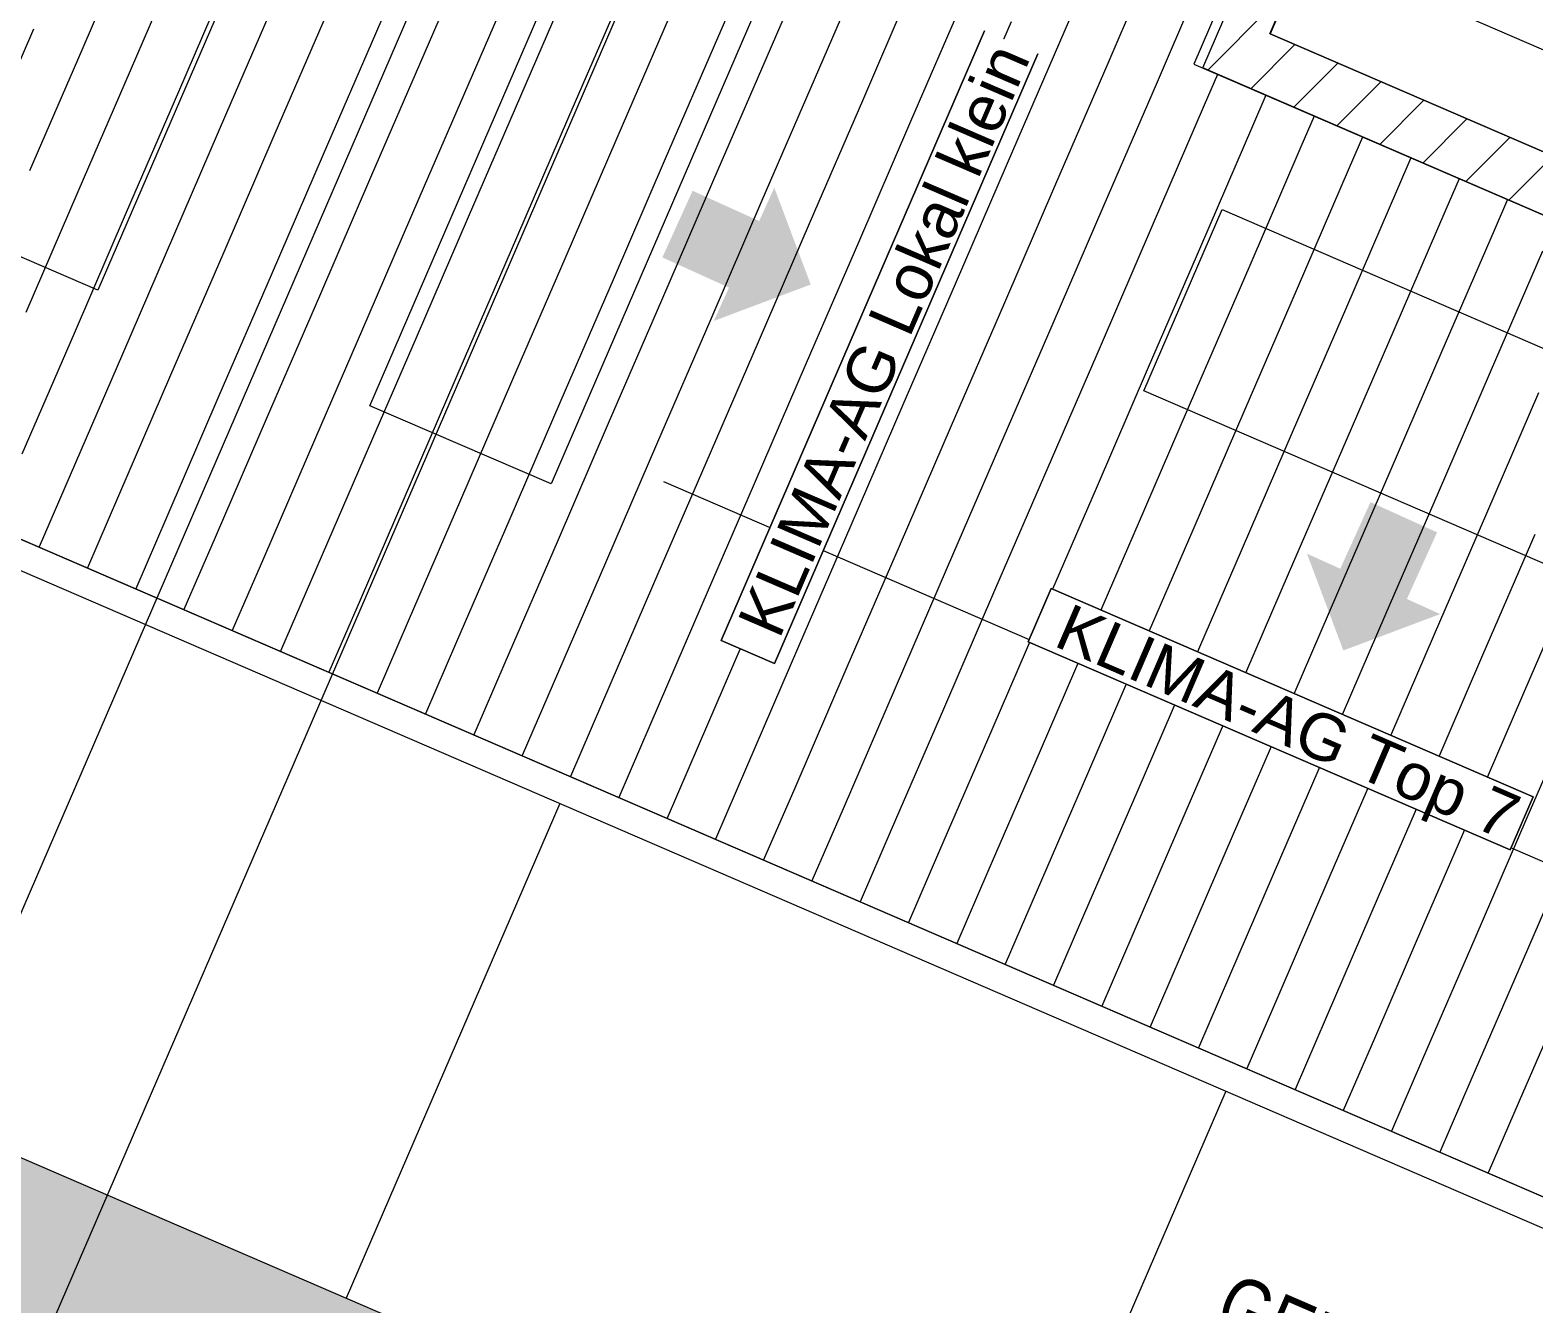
# Model space of a CAD drawing. Header units: millimetres. Extents: x 12535370 to 12566104, y 356204400 to 356234587.
# Drawn here: x 12545626 to 12548216, y 356216273 to 356218468 of the extents above; entities that cross this region are included whole.
import ezdxf
from ezdxf.enums import TextEntityAlignment as Align

# ---------------------------------------------------------------- set-up
doc = ezdxf.new("R2010")
doc.units = ezdxf.units.MM
doc.header["$MEASUREMENT"] = 0
doc.set_wipeout_variables(frame=1)
doc.linetypes.add('Dot & Dashed', pattern=[6702.78, 3527.78, -1763.89, 0, -1411.11])
doc.linetypes.add('Wipeout_Contour', pattern=[1000, 0, -1000])
for name, color, linetype in [('New_015 Innenwände', 7, 'Continuous'), ('New_080 Raumdefinitionen', 7, 'Continuous'), ('New_255 Plangrafiken', 7, 'Continuous'), ('New_290 Raster _ Achsen', 7, 'Continuous'), ('New_GRUNDSTÜCKSGRENZE', 7, 'Continuous')]:
    doc.layers.add(name, color=color, linetype=linetype)
for name, color, linetype, lineweight in [('New_015 Innenwände_Pen_No__1', 7, 'Continuous', 13), ('New_160 Beschriftungen Ausführung_Pen_No__1', 7, 'Continuous', 13), ('New_255 Plangrafiken_Pen_No__1', 7, 'Continuous', 13), ('New_255 Plangrafiken_Pen_No__21', 1, 'Continuous', 13), ('New_255 Plangrafiken_Pen_No__39', 8, 'Continuous', 13), ('New_290 Raster _ Achsen_Pen_No__108', 7, 'Continuous', 13), ('New_GRUNDSTÜCKSGRENZE_Pen_No__1', 7, 'Continuous', 13), ('New_HKLS1_Pen_No__21', 1, 'Continuous', 13)]:
    doc.layers.add(name, color=color, linetype=linetype, lineweight=lineweight)
doc.layers.add('New_255 Plangrafiken_Pen_No__38', color=253, linetype='Continuous', lineweight=13, true_color=0xa2a2a2)
doc.styles.add('GENERATED_STYLE_1', font='arial.ttf')
doc.styles.add('GENERATED_STYLE_2', font='arial.ttf', dxfattribs={"width": 0.8})
doc.dimstyles.new('GENERATED_STYLE__1', dxfattribs={"dimtxt": 125, "dimasz": 47.5, "dimexe": 0.18, "dimexo": 2, "dimgap": 0, "dimtad": 1, "dimlfac": 0.001, "dimzin": 0, "dimdsep": 46, "dimtxsty": 'GENERATED_STYLE_1', "dimblk": 'ARROWHEAD_2', "dimblk1": 'ARROWHEAD_2', "dimblk2": 'ARROWHEAD_2', "dimcen": 0.09, "dimclrd": 7, "dimclre": 7, "dimclrt": 7, "dimadec": 0, "dimazin": 0, "dimtfac": 1, "dimtdec": 4, "dimtmove": 0, "dimatfit": 3, "dimfxl": 1, "dimtolj": 1, "dimtzin": 0, "dimarcsym": 0})
pattern_1 = [(45, (12240439.16, 356160438.356), (-53.033009, 53.033009), [])]

# ---------------------------------------------------------------- blocks, each defined once
blk = doc.blocks.new('*X22', base_point=(12240439.2, 356160438.4))
at = {"layer": 'New_255 Plangrafiken_Pen_No__39', "color": 8, "linetype": 'Continuous', "lineweight": 13}
for p, q in [((12546310.6, 356218669.4), (12546220.8, 356218461.4)), ((12546310.6, 356218669.4), (12546220.8, 356218461.4)), ((12545804.7, 356218641.1), (12545714.9, 356218433.1)), ((12545804.7, 356218641.1), (12545714.9, 356218433.1)), ((12546899.7, 356218661.8), (12546809.9, 356218453.8)), ((12546899.7, 356218661.8), (12546809.9, 356218453.8)), ((12547488.8, 356218654.1), (12547399, 356218446.1)), ((12547488.8, 356218654.1), (12547399, 356218446.1)), ((12546393.8, 356218633.5), (12546304, 356218425.5)), ((12546393.8, 356218633.5), (12546304, 356218425.5)), ((12546982.9, 356218625.8), (12546893.1, 356218417.8)), ((12546982.9, 356218625.8), (12546893.1, 356218417.8)), ((12547572, 356218618.2), (12547482.2, 356218410.2)), ((12547572, 356218618.2), (12547482.2, 356218410.2)), ((12545887.9, 356218605.2), (12545798.1, 356218397.2)), ((12545887.9, 356218605.2), (12545798.1, 356218397.2)), ((12546477, 356218597.5), (12546387.2, 356218389.5)), ((12546477, 356218597.5), (12546387.2, 356218389.5)), ((12547066.1, 356218589.9), (12546976.3, 356218381.9)), ((12547066.1, 356218589.9), (12546976.3, 356218381.9)), ((12545971.1, 356218569.3), (12545881.3, 356218361.2)), ((12545971.1, 356218569.3), (12545881.3, 356218361.2)), ((12546560.2, 356218561.6), (12546470.4, 356218353.6)), ((12546560.2, 356218561.6), (12546470.4, 356218353.6)), ((12547655.2, 356218582.3), (12547565.4, 356218374.2)), ((12547655.2, 356218582.3), (12547565.4, 356218374.2)), ((12547149.3, 356218554), (12547059.5, 356218345.9)), ((12547149.3, 356218554), (12547059.5, 356218345.9)), ((12546054.3, 356218533.3), (12545964.5, 356218325.3)), ((12546054.3, 356218533.3), (12545964.5, 356218325.3)), ((12546643.4, 356218525.7), (12546553.6, 356218317.6)), ((12546643.4, 356218525.7), (12546553.6, 356218317.6)), ((12547232.5, 356218518), (12547142.7, 356218310)), ((12547232.5, 356218518), (12547142.7, 356218310)), ((12546137.6, 356218497.4), (12546047.7, 356218289.3)), ((12546137.6, 356218497.4), (12546047.7, 356218289.3)), ((12546726.7, 356218489.7), (12546636.8, 356218281.7)), ((12546726.7, 356218489.7), (12546636.8, 356218281.7)), ((12545631.7, 356218469.1), (12545541.8, 356218261.1)), ((12545631.7, 356218469.1), (12545541.8, 356218261.1)), ((12546220.8, 356218461.4), (12546130.9, 356218253.4)), ((12546220.8, 356218461.4), (12546130.9, 356218253.4)), ((12547315.8, 356218482.1), (12547225.9, 356218274.1)), ((12547315.8, 356218482.1), (12547225.9, 356218274.1)), ((12545714.9, 356218433.1), (12545625, 356218225.1)), ((12545714.9, 356218433.1), (12545625, 356218225.1)), ((12546809.9, 356218453.8), (12546720, 356218245.8)), ((12546809.9, 356218453.8), (12546720, 356218245.8)), ((12547399, 356218446.1), (12547309.1, 356218238.1)), ((12547399, 356218446.1), (12547309.1, 356218238.1)), ((12546304, 356218425.5), (12546214.1, 356218217.5)), ((12546304, 356218425.5), (12546214.1, 356218217.5)), ((12546893.1, 356218417.8), (12546803.2, 356218209.8)), ((12546893.1, 356218417.8), (12546803.2, 356218209.8)), ((12547482.2, 356218410.2), (12547392.3, 356218202.2)), ((12547482.2, 356218410.2), (12547392.3, 356218202.2)), ((12545798.1, 356218397.2), (12545708.2, 356218189.2)), ((12545798.1, 356218397.2), (12545708.2, 356218189.2)), ((12546387.2, 356218389.5), (12546297.3, 356218181.5)), ((12546387.2, 356218389.5), (12546297.3, 356218181.5)), ((12546976.3, 356218381.9), (12546886.4, 356218173.9)), ((12546976.3, 356218381.9), (12546886.4, 356218173.9)), ((12547671.5, 356218391.3), (12547648.6, 356218338.3)), ((12547671.5, 356218391.3), (12547648.6, 356218338.3)), ((12545881.3, 356218361.2), (12545791.4, 356218153.2)), ((12545881.3, 356218361.2), (12545791.4, 356218153.2)), ((12546470.4, 356218353.6), (12546380.5, 356218145.6)), ((12546470.4, 356218353.6), (12546380.5, 356218145.6)), ((12547565.4, 356218374.2), (12547475.5, 356218166.2)), ((12547565.4, 356218374.2), (12547475.5, 356218166.2)), ((12547754.7, 356218355.4), (12547731.8, 356218302.4)), ((12547754.7, 356218355.4), (12547731.8, 356218302.4)), ((12547059.5, 356218345.9), (12546969.6, 356218137.9)), ((12547059.5, 356218345.9), (12546969.6, 356218137.9)), ((12547648.6, 356218338.3), (12547558.7, 356218130.3)), ((12547648.6, 356218338.3), (12547558.7, 356218130.3)), ((12545964.5, 356218325.3), (12545874.6, 356218117.3)), ((12545964.5, 356218325.3), (12545874.6, 356218117.3)), ((12546553.6, 356218317.6), (12546463.7, 356218109.6)), ((12546553.6, 356218317.6), (12546463.7, 356218109.6)), ((12547142.7, 356218310), (12547052.8, 356218102)), ((12547142.7, 356218310), (12547052.8, 356218102)), ((12547731.8, 356218302.4), (12547641.9, 356218094.3)), ((12547731.8, 356218302.4), (12547641.9, 356218094.3)), ((12547837.9, 356218319.4), (12547815, 356218266.4)), ((12547837.9, 356218319.4), (12547815, 356218266.4)), ((12546047.7, 356218289.3), (12545957.8, 356218081.3)), ((12546047.7, 356218289.3), (12545957.8, 356218081.3)), ((12546636.8, 356218281.7), (12546546.9, 356218073.7)), ((12546636.8, 356218281.7), (12546546.9, 356218073.7)), ((12547921.1, 356218283.5), (12547898.2, 356218230.5)), ((12547921.1, 356218283.5), (12547898.2, 356218230.5)), ((12546130.9, 356218253.4), (12546041, 356218045.4)), ((12546130.9, 356218253.4), (12546041, 356218045.4)), ((12547225.9, 356218274.1), (12547136, 356218066)), ((12547225.9, 356218274.1), (12547136, 356218066)), ((12547815, 356218266.4), (12547725.1, 356218058.4)), ((12547815, 356218266.4), (12547725.1, 356218058.4)), ((12546720, 356218245.8), (12546630.1, 356218037.7)), ((12546720, 356218245.8), (12546630.1, 356218037.7)), ((12547309.1, 356218238.1), (12547219.2, 356218030.1)), ((12547309.1, 356218238.1), (12547219.2, 356218030.1)), ((12547898.2, 356218230.5), (12547808.3, 356218022.4)), ((12547898.2, 356218230.5), (12547808.3, 356218022.4)), ((12548004.3, 356218247.5), (12547981.4, 356218194.5)), ((12548004.3, 356218247.5), (12547981.4, 356218194.5)), ((12546214.1, 356218217.5), (12546124.3, 356218009.4)), ((12546214.1, 356218217.5), (12546124.3, 356218009.4)), ((12546803.2, 356218209.8), (12546713.3, 356218001.8)), ((12546803.2, 356218209.8), (12546713.3, 356218001.8)), ((12547392.3, 356218202.2), (12547302.4, 356217994.1)), ((12547392.3, 356218202.2), (12547302.4, 356217994.1)), ((12548087.5, 356218211.6), (12548064.6, 356218158.6)), ((12548087.5, 356218211.6), (12548064.6, 356218158.6)), ((12545708.2, 356218189.2), (12545618.4, 356217981.1)), ((12545708.2, 356218189.2), (12545618.4, 356217981.1)), ((12546297.3, 356218181.5), (12546207.5, 356217973.5)), ((12546297.3, 356218181.5), (12546207.5, 356217973.5)), ((12546886.4, 356218173.9), (12546796.6, 356217965.9)), ((12546886.4, 356218173.9), (12546796.6, 356217965.9)), ((12547981.4, 356218194.5), (12547891.5, 356217986.5)), ((12547981.4, 356218194.5), (12547891.5, 356217986.5)), ((12548170.7, 356218175.6), (12548147.8, 356218122.6)), ((12548170.7, 356218175.6), (12548147.8, 356218122.6)), ((12545791.4, 356218153.2), (12545701.6, 356217945.2)), ((12545791.4, 356218153.2), (12545701.6, 356217945.2)), ((12547475.5, 356218166.2), (12547385.7, 356217958.2)), ((12547475.5, 356218166.2), (12547385.7, 356217958.2)), ((12548064.6, 356218158.6), (12547974.8, 356217950.6)), ((12548064.6, 356218158.6), (12547974.8, 356217950.6)), ((12546380.5, 356218145.6), (12546290.7, 356217937.6)), ((12546380.5, 356218145.6), (12546290.7, 356217937.6)), ((12546969.6, 356218137.9), (12546879.8, 356217929.9)), ((12546969.6, 356218137.9), (12546879.8, 356217929.9)), ((12547558.7, 356218130.3), (12547468.9, 356217922.3)), ((12547558.7, 356218130.3), (12547468.9, 356217922.3)), ((12548147.8, 356218122.6), (12548058, 356217914.6)), ((12548147.8, 356218122.6), (12548058, 356217914.6)), ((12545874.6, 356218117.3), (12545784.8, 356217909.3)), ((12545874.6, 356218117.3), (12545784.8, 356217909.3)), ((12546463.7, 356218109.6), (12546373.9, 356217901.6)), ((12546463.7, 356218109.6), (12546373.9, 356217901.6)), ((12547052.8, 356218102), (12546963, 356217894)), ((12547052.8, 356218102), (12546963, 356217894)), ((12547641.9, 356218094.3), (12547552.1, 356217886.3)), ((12547641.9, 356218094.3), (12547552.1, 356217886.3)), ((12545957.8, 356218081.3), (12545868, 356217873.3)), ((12545957.8, 356218081.3), (12545868, 356217873.3)), ((12546546.9, 356218073.7), (12546457.1, 356217865.7)), ((12546546.9, 356218073.7), (12546457.1, 356217865.7)), ((12548231, 356218086.7), (12548141.2, 356217878.7)), ((12548231, 356218086.7), (12548141.2, 356217878.7)), ((12546041, 356218045.4), (12545951.2, 356217837.4)), ((12546041, 356218045.4), (12545951.2, 356217837.4)), ((12547136, 356218066), (12547046.2, 356217858)), ((12547136, 356218066), (12547046.2, 356217858)), ((12547725.1, 356218058.4), (12547635.3, 356217850.4)), ((12547725.1, 356218058.4), (12547635.3, 356217850.4)), ((12546630.1, 356218037.7), (12546540.3, 356217829.7)), ((12546630.1, 356218037.7), (12546540.3, 356217829.7)), ((12547219.2, 356218030.1), (12547129.4, 356217822.1)), ((12547219.2, 356218030.1), (12547129.4, 356217822.1)), ((12547808.3, 356218022.4), (12547718.5, 356217814.4)), ((12547808.3, 356218022.4), (12547718.5, 356217814.4)), ((12546124.3, 356218009.4), (12546034.4, 356217801.4)), ((12546124.3, 356218009.4), (12546034.4, 356217801.4)), ((12546713.3, 356218001.8), (12546623.5, 356217793.8)), ((12546713.3, 356218001.8), (12546623.5, 356217793.8)), ((12547302.4, 356217994.1), (12547212.6, 356217786.1)), ((12547302.4, 356217994.1), (12547212.6, 356217786.1)), ((12546207.5, 356217973.5), (12546117.6, 356217765.5)), ((12546207.5, 356217973.5), (12546117.6, 356217765.5)), ((12546796.6, 356217965.9), (12546706.7, 356217757.8)), ((12546796.6, 356217965.9), (12546706.7, 356217757.8)), ((12547891.5, 356217986.5), (12547801.7, 356217778.5)), ((12547891.5, 356217986.5), (12547801.7, 356217778.5)), ((12545701.6, 356217945.2), (12545611.7, 356217737.2)), ((12545701.6, 356217945.2), (12545611.7, 356217737.2)), ((12547385.7, 356217958.2), (12547295.8, 356217750.2)), ((12547385.7, 356217958.2), (12547295.8, 356217750.2)), ((12547974.8, 356217950.6), (12547884.9, 356217742.5)), ((12547974.8, 356217950.6), (12547884.9, 356217742.5)), ((12546290.7, 356217937.6), (12546200.8, 356217729.5)), ((12546290.7, 356217937.6), (12546200.8, 356217729.5)), ((12546879.8, 356217929.9), (12546789.9, 356217721.9)), ((12546879.8, 356217929.9), (12546789.9, 356217721.9)), ((12547468.9, 356217922.3), (12547379, 356217714.2)), ((12547468.9, 356217922.3), (12547379, 356217714.2)), ((12548058, 356217914.6), (12547968.1, 356217706.6)), ((12548058, 356217914.6), (12547968.1, 356217706.6)), ((12545784.8, 356217909.3), (12545694.9, 356217701.2)), ((12545784.8, 356217909.3), (12545694.9, 356217701.2)), ((12546373.9, 356217901.6), (12546284, 356217693.6)), ((12546373.9, 356217901.6), (12546284, 356217693.6)), ((12546963, 356217894), (12546873.1, 356217685.9)), ((12546963, 356217894), (12546873.1, 356217685.9)), ((12545868, 356217873.3), (12545778.1, 356217665.3)), ((12545868, 356217873.3), (12545778.1, 356217665.3)), ((12546457.1, 356217865.7), (12546367.2, 356217657.7)), ((12546457.1, 356217865.7), (12546367.2, 356217657.7)), ((12547552.1, 356217886.3), (12547462.2, 356217678.3)), ((12547552.1, 356217886.3), (12547462.2, 356217678.3)), ((12548141.2, 356217878.7), (12548051.3, 356217670.7)), ((12548141.2, 356217878.7), (12548051.3, 356217670.7)), ((12545951.2, 356217837.4), (12545861.3, 356217629.4)), ((12545951.2, 356217837.4), (12545861.3, 356217629.4)), ((12547046.2, 356217858), (12546956.3, 356217650)), ((12547046.2, 356217858), (12546956.3, 356217650)), ((12547635.3, 356217850.4), (12547545.4, 356217642.4)), ((12547635.3, 356217850.4), (12547545.4, 356217642.4)), ((12548224.4, 356217842.7), (12548134.5, 356217634.7)), ((12548224.4, 356217842.7), (12548134.5, 356217634.7)), ((12546540.3, 356217829.7), (12546450.4, 356217621.7)), ((12546540.3, 356217829.7), (12546450.4, 356217621.7)), ((12547129.4, 356217822.1), (12547039.5, 356217614.1)), ((12547129.4, 356217822.1), (12547039.5, 356217614.1)), ((12547718.5, 356217814.4), (12547628.6, 356217606.4)), ((12547718.5, 356217814.4), (12547628.6, 356217606.4)), ((12546034.4, 356217801.4), (12545944.5, 356217593.4)), ((12546034.4, 356217801.4), (12545944.5, 356217593.4)), ((12546623.5, 356217793.8), (12546533.6, 356217585.8)), ((12546623.5, 356217793.8), (12546533.6, 356217585.8)), ((12547212.6, 356217786.1), (12547122.7, 356217578.1)), ((12547212.6, 356217786.1), (12547122.7, 356217578.1)), ((12546117.6, 356217765.5), (12546027.7, 356217557.5)), ((12546117.6, 356217765.5), (12546027.7, 356217557.5)), ((12546706.7, 356217757.8), (12546616.8, 356217549.8)), ((12546706.7, 356217757.8), (12546616.8, 356217549.8)), ((12547801.7, 356217778.5), (12547711.8, 356217570.5)), ((12547801.7, 356217778.5), (12547711.8, 356217570.5)), ((12547295.8, 356217750.2), (12547205.9, 356217542.2)), ((12547295.8, 356217750.2), (12547205.9, 356217542.2)), ((12547884.9, 356217742.5), (12547795, 356217534.5)), ((12547884.9, 356217742.5), (12547795, 356217534.5)), ((12546200.8, 356217729.5), (12546110.9, 356217521.5)), ((12546200.8, 356217729.5), (12546110.9, 356217521.5)), ((12546789.9, 356217721.9), (12546700, 356217513.9)), ((12546789.9, 356217721.9), (12546700, 356217513.9)), ((12547379, 356217714.2), (12547289.1, 356217506.2)), ((12547379, 356217714.2), (12547289.1, 356217506.2)), ((12547968.1, 356217706.6), (12547878.2, 356217498.6)), ((12547968.1, 356217706.6), (12547878.2, 356217498.6)), ((12545694.9, 356217701.2), (12545641.4, 356217577.3)), ((12545694.9, 356217701.2), (12545641.4, 356217577.3)), ((12546284, 356217693.6), (12546194.2, 356217485.6)), ((12546284, 356217693.6), (12546194.2, 356217485.6)), ((12546873.1, 356217685.9), (12546783.3, 356217477.9)), ((12546873.1, 356217685.9), (12546783.3, 356217477.9)), ((12545778.1, 356217665.3), (12545724.6, 356217541.4)), ((12545778.1, 356217665.3), (12545724.6, 356217541.4)), ((12546367.2, 356217657.7), (12546277.4, 356217449.6)), ((12546367.2, 356217657.7), (12546277.4, 356217449.6)), ((12547462.2, 356217678.3), (12547372.4, 356217470.3)), ((12547462.2, 356217678.3), (12547372.4, 356217470.3)), ((12548051.3, 356217670.7), (12547961.4, 356217462.6)), ((12548051.3, 356217670.7), (12547961.4, 356217462.6)), ((12545861.3, 356217629.4), (12545807.8, 356217505.5)), ((12545861.3, 356217629.4), (12545807.8, 356217505.5)), ((12546956.3, 356217650), (12546866.5, 356217442)), ((12546956.3, 356217650), (12546866.5, 356217442)), ((12547545.4, 356217642.4), (12547455.6, 356217434.3)), ((12547545.4, 356217642.4), (12547455.6, 356217434.3)), ((12548134.5, 356217634.7), (12548044.7, 356217426.7)), ((12548134.5, 356217634.7), (12548044.7, 356217426.7)), ((12546450.4, 356217621.7), (12546360.6, 356217413.7)), ((12546450.4, 356217621.7), (12546360.6, 356217413.7)), ((12547039.5, 356217614.1), (12546949.7, 356217406)), ((12547039.5, 356217614.1), (12546949.7, 356217406)), ((12547628.6, 356217606.4), (12547538.8, 356217398.4)), ((12547628.6, 356217606.4), (12547538.8, 356217398.4)), ((12545944.5, 356217593.4), (12545891, 356217469.5)), ((12545944.5, 356217593.4), (12545891, 356217469.5)), ((12546533.6, 356217585.8), (12546443.8, 356217377.7)), ((12546533.6, 356217585.8), (12546443.8, 356217377.7)), ((12547122.7, 356217578.1), (12547032.9, 356217370.1)), ((12547122.7, 356217578.1), (12547032.9, 356217370.1)), ((12548217.7, 356217598.8), (12548127.9, 356217390.7)), ((12548217.7, 356217598.8), (12548127.9, 356217390.7)), ((12546027.7, 356217557.5), (12545974.2, 356217433.6)), ((12546027.7, 356217557.5), (12545974.2, 356217433.6)), ((12547711.8, 356217570.5), (12547622, 356217362.5)), ((12547711.8, 356217570.5), (12547622, 356217362.5)), ((12548300.9, 356217562.8), (12548211.1, 356217354.8)), ((12548300.9, 356217562.8), (12548211.1, 356217354.8)), ((12546616.8, 356217549.8), (12546527, 356217341.8)), ((12546616.8, 356217549.8), (12546527, 356217341.8)), ((12547205.9, 356217542.2), (12547116.1, 356217334.2)), ((12547205.9, 356217542.2), (12547116.1, 356217334.2)), ((12547795, 356217534.5), (12547705.2, 356217326.5)), ((12547795, 356217534.5), (12547705.2, 356217326.5)), ((12546110.9, 356217521.5), (12546057.4, 356217397.6)), ((12546110.9, 356217521.5), (12546057.4, 356217397.6)), ((12546700, 356217513.9), (12546610.2, 356217305.9)), ((12546700, 356217513.9), (12546610.2, 356217305.9)), ((12547289.1, 356217506.2), (12547199.3, 356217298.2)), ((12547289.1, 356217506.2), (12547199.3, 356217298.2)), ((12547878.2, 356217498.6), (12547788.4, 356217290.6)), ((12547878.2, 356217498.6), (12547788.4, 356217290.6)), ((12546194.2, 356217485.6), (12546140.6, 356217361.7)), ((12546194.2, 356217485.6), (12546140.6, 356217361.7)), ((12546783.3, 356217477.9), (12546693.4, 356217269.9)), ((12546783.3, 356217477.9), (12546693.4, 356217269.9)), ((12546277.4, 356217449.6), (12546223.8, 356217325.7)), ((12546277.4, 356217449.6), (12546223.8, 356217325.7)), ((12547372.4, 356217470.3), (12547282.5, 356217262.3)), ((12547372.4, 356217470.3), (12547282.5, 356217262.3)), ((12547961.4, 356217462.6), (12547871.6, 356217254.6)), ((12547961.4, 356217462.6), (12547871.6, 356217254.6)), ((12546866.5, 356217442), (12546776.6, 356217234)), ((12546866.5, 356217442), (12546776.6, 356217234)), ((12547455.6, 356217434.3), (12547365.7, 356217226.3)), ((12547455.6, 356217434.3), (12547365.7, 356217226.3)), ((12548044.7, 356217426.7), (12547954.8, 356217218.7)), ((12548044.7, 356217426.7), (12547954.8, 356217218.7)), ((12546360.6, 356217413.7), (12546307, 356217289.8)), ((12546360.6, 356217413.7), (12546307, 356217289.8)), ((12546949.7, 356217406), (12546859.8, 356217198)), ((12546949.7, 356217406), (12546859.8, 356217198)), ((12547538.8, 356217398.4), (12547448.9, 356217190.4)), ((12547538.8, 356217398.4), (12547448.9, 356217190.4)), ((12546443.8, 356217377.7), (12546390.2, 356217253.8)), ((12546443.8, 356217377.7), (12546390.2, 356217253.8)), ((12547032.9, 356217370.1), (12546943, 356217162.1)), ((12547032.9, 356217370.1), (12546943, 356217162.1)), ((12548127.9, 356217390.7), (12548038, 356217182.7)), ((12548127.9, 356217390.7), (12548038, 356217182.7)), ((12547622, 356217362.5), (12547532.1, 356217154.4)), ((12547622, 356217362.5), (12547532.1, 356217154.4)), ((12548211.1, 356217354.8), (12548121.2, 356217146.8)), ((12548211.1, 356217354.8), (12548121.2, 356217146.8)), ((12546527, 356217341.8), (12546473.5, 356217217.9)), ((12546527, 356217341.8), (12546473.5, 356217217.9)), ((12547116.1, 356217334.2), (12547026.2, 356217126.1)), ((12547116.1, 356217334.2), (12547026.2, 356217126.1)), ((12547705.2, 356217326.5), (12547615.3, 356217118.5)), ((12547705.2, 356217326.5), (12547615.3, 356217118.5)), ((12548294.3, 356217318.9), (12548204.4, 356217110.8)), ((12548294.3, 356217318.9), (12548204.4, 356217110.8)), ((12546610.2, 356217305.9), (12546556.7, 356217182)), ((12546610.2, 356217305.9), (12546556.7, 356217182)), ((12547199.3, 356217298.2), (12547109.4, 356217090.2)), ((12547199.3, 356217298.2), (12547109.4, 356217090.2)), ((12546693.4, 356217269.9), (12546639.9, 356217146)), ((12546693.4, 356217269.9), (12546639.9, 356217146)), ((12547788.4, 356217290.6), (12547698.5, 356217082.5)), ((12547788.4, 356217290.6), (12547698.5, 356217082.5)), ((12547282.5, 356217262.3), (12547192.6, 356217054.3)), ((12547282.5, 356217262.3), (12547192.6, 356217054.3)), ((12547871.6, 356217254.6), (12547781.7, 356217046.6)), ((12547871.6, 356217254.6), (12547781.7, 356217046.6)), ((12546776.6, 356217234), (12546723.1, 356217110.1)), ((12546776.6, 356217234), (12546723.1, 356217110.1)), ((12547365.7, 356217226.3), (12547275.8, 356217018.3)), ((12547365.7, 356217226.3), (12547275.8, 356217018.3)), ((12547954.8, 356217218.7), (12547864.9, 356217010.7)), ((12547954.8, 356217218.7), (12547864.9, 356217010.7)), ((12546859.8, 356217198), (12546806.3, 356217074.1)), ((12546859.8, 356217198), (12546806.3, 356217074.1)), ((12547448.9, 356217190.4), (12547359, 356216982.4)), ((12547448.9, 356217190.4), (12547359, 356216982.4)), ((12546943, 356217162.1), (12546889.5, 356217038.2)), ((12546943, 356217162.1), (12546889.5, 356217038.2)), ((12548038, 356217182.7), (12547948.1, 356216974.7)), ((12548038, 356217182.7), (12547948.1, 356216974.7)), ((12547532.1, 356217154.4), (12547442.3, 356216946.4)), ((12547532.1, 356217154.4), (12547442.3, 356216946.4)), ((12548121.2, 356217146.8), (12548031.4, 356216938.8)), ((12548121.2, 356217146.8), (12548031.4, 356216938.8)), ((12547026.2, 356217126.1), (12546972.7, 356217002.2)), ((12547026.2, 356217126.1), (12546972.7, 356217002.2)), ((12547615.3, 356217118.5), (12547525.5, 356216910.5)), ((12547615.3, 356217118.5), (12547525.5, 356216910.5)), ((12548204.4, 356217110.8), (12548114.6, 356216902.8)), ((12548204.4, 356217110.8), (12548114.6, 356216902.8)), ((12547109.4, 356217090.2), (12547055.9, 356216966.3)), ((12547109.4, 356217090.2), (12547055.9, 356216966.3)), ((12547698.5, 356217082.5), (12547608.7, 356216874.5)), ((12547698.5, 356217082.5), (12547608.7, 356216874.5)), ((12548287.6, 356217074.9), (12548197.8, 356216866.9)), ((12548287.6, 356217074.9), (12548197.8, 356216866.9)), ((12547192.6, 356217054.3), (12547139.1, 356216930.3)), ((12547192.6, 356217054.3), (12547139.1, 356216930.3)), ((12547781.7, 356217046.6), (12547691.9, 356216838.6)), ((12547781.7, 356217046.6), (12547691.9, 356216838.6)), ((12547275.8, 356217018.3), (12547222.3, 356216894.4)), ((12547275.8, 356217018.3), (12547222.3, 356216894.4)), ((12547864.9, 356217010.7), (12547775.1, 356216802.6)), ((12547864.9, 356217010.7), (12547775.1, 356216802.6)), ((12547359, 356216982.4), (12547305.5, 356216858.5)), ((12547359, 356216982.4), (12547305.5, 356216858.5)), ((12547948.1, 356216974.7), (12547858.3, 356216766.7)), ((12547948.1, 356216974.7), (12547858.3, 356216766.7)), ((12547442.3, 356216946.4), (12547388.7, 356216822.5)), ((12547442.3, 356216946.4), (12547388.7, 356216822.5)), ((12548031.4, 356216938.8), (12547941.5, 356216730.8)), ((12548031.4, 356216938.8), (12547941.5, 356216730.8)), ((12547525.5, 356216910.5), (12547471.9, 356216786.6)), ((12547525.5, 356216910.5), (12547471.9, 356216786.6)), ((12548114.6, 356216902.8), (12548024.7, 356216694.8)), ((12548114.6, 356216902.8), (12548024.7, 356216694.8)), ((12547608.7, 356216874.5), (12547555.1, 356216750.6)), ((12547608.7, 356216874.5), (12547555.1, 356216750.6)), ((12548197.8, 356216866.9), (12548107.9, 356216658.9)), ((12548197.8, 356216866.9), (12548107.9, 356216658.9)), ((12547691.9, 356216838.6), (12547638.3, 356216714.7)), ((12547691.9, 356216838.6), (12547638.3, 356216714.7)), ((12548281, 356216830.9), (12548191.1, 356216622.9)), ((12548281, 356216830.9), (12548191.1, 356216622.9)), ((12547775.1, 356216802.6), (12547721.6, 356216678.7)), ((12547775.1, 356216802.6), (12547721.6, 356216678.7)), ((12547858.3, 356216766.7), (12547804.8, 356216642.8)), ((12547858.3, 356216766.7), (12547804.8, 356216642.8)), ((12547941.5, 356216730.8), (12547888, 356216606.9)), ((12547941.5, 356216730.8), (12547888, 356216606.9)), ((12548024.7, 356216694.8), (12547971.2, 356216570.9)), ((12548024.7, 356216694.8), (12547971.2, 356216570.9)), ((12548107.9, 356216658.9), (12548054.4, 356216535)), ((12548107.9, 356216658.9), (12548054.4, 356216535)), ((12548191.1, 356216622.9), (12548137.6, 356216499)), ((12548191.1, 356216622.9), (12548137.6, 356216499))]:
    blk.add_line(p, q, dxfattribs=at)
blk = doc.blocks.new('Fill_8', base_point=(12240439.2, 356160438.4))
at = {"layer": 'New_255 Plangrafiken_Pen_No__1', "color": 7, "linetype": 'Continuous', "lineweight": 13, "flags": 128}
for points in [[(12543775.7, 356222870.6), (12542401, 356219339.3), (12542722.6, 356219200.3), (12542590.8, 356218895.1), (12555592.9, 356213278.5), (12555257.1, 356215439.6), (12554698.2, 356215681), (12554678.4, 356215635.1), (12553145.9, 356216299.7), (12552809, 356215519.6), (12550881.1, 356216352.3), (12551218.3, 356217132.7), (12550707.9, 356217353.3), (12551252.5, 356218613.9), (12553915, 356217463.7), (12554288.8, 356218329.1), (12550457.2, 356219984.3), (12549776.9, 356224310.1), (12547607.2, 356225247.3), (12546139.4, 356221849.6)], [(12547645.8, 356218402.4), (12547749.5, 356218642.4), (12548602.1, 356220616.1), (12550530, 356219783.3), (12549677.3, 356217809.6), (12548468.4, 356218331.9), (12548364.7, 356218091.9)]]:
    blk.add_lwpolyline(points, close=True, dxfattribs=at)
at = {"layer": 'New_255 Plangrafiken_Pen_No__39', "color": 8, "linetype": 'Continuous', "lineweight": 13}
blk.add_blockref('*X22', (12240439.2, 356160438.4), dxfattribs=at)
blk = doc.blocks.new('Wall_3', base_point=(12547860.9, 356218690.8))
at = {"layer": 'New_015 Innenwände', "linetype": 'Continuous', "lineweight": 0, "true_color": 0x000000}
h = blk.add_hatch(dxfattribs=at)
h.set_pattern_fill('BACKSTEIN', color=18, style=0, pattern_type=2)
h.set_pattern_definition(pattern_1)
h.paths.add_polyline_path([(12547769.1, 356218730.4), (12547860.9, 356218690.8), (12547808.7, 356218822.2)])
h = blk.add_hatch(dxfattribs=at)
h.set_pattern_fill('BACKSTEIN', color=18, style=0, pattern_type=2)
h.set_pattern_definition(pattern_1)
h.paths.add_polyline_path([(12547808.7, 356218822.2), (12547860.9, 356218690.8), (12547900.5, 356218782.6)])
h = blk.add_hatch(dxfattribs=at)
h.set_pattern_fill('BACKSTEIN', color=18, style=0, pattern_type=2)
h.set_pattern_definition(pattern_1)
h.paths.add_polyline_path([(12547769.1, 356218730.4), (12547669.9, 356218500.9), (12547761.7, 356218461.3), (12547860.9, 356218690.8)])
h = blk.add_hatch(dxfattribs=at)
h.set_pattern_fill('BACKSTEIN', color=18, style=0, pattern_type=2)
h.set_pattern_definition(pattern_1)
h.paths.add_polyline_path([(12547630.3, 356218409.1), (12547761.7, 356218461.3), (12547669.9, 356218500.9)])
h = blk.add_hatch(dxfattribs=at)
h.set_pattern_fill('BACKSTEIN', color=18, style=0, pattern_type=2)
h.set_pattern_definition(pattern_1)
h.paths.add_polyline_path([(12547761.7, 356218461.3), (12547630.3, 356218409.1), (12547722.1, 356218369.5)])
at = {"layer": 'New_015 Innenwände_Pen_No__1', "color": 7, "linetype": 'Continuous', "lineweight": 13, "flags": 128}
for points in [[(12547808.7, 356218822.2), (12547630.3, 356218409.1)], [(12547808.7, 356218822.2), (12547900.5, 356218782.6)], [(12547761.7, 356218461.3), (12547860.9, 356218690.8)], [(12547630.3, 356218409.1), (12547722.1, 356218369.5)]]:
    blk.add_lwpolyline(points, dxfattribs=at)
blk = doc.blocks.new('Wall_4', base_point=(12547761.7, 356218461.3))
at = {"layer": 'New_015 Innenwände', "linetype": 'Continuous', "lineweight": 0, "true_color": 0x000000}
h = blk.add_hatch(dxfattribs=at)
h.set_pattern_fill('BACKSTEIN', color=18, style=0, pattern_type=2)
h.set_pattern_definition(pattern_1)
h.paths.add_polyline_path([(12547722.1, 356218369.5), (12548272.9, 356218131.5), (12548312.5, 356218223.3), (12547761.7, 356218461.3)])
h = blk.add_hatch(dxfattribs=at)
h.set_pattern_fill('BACKSTEIN', color=18, style=0, pattern_type=2)
h.set_pattern_definition(pattern_1)
h.paths.add_polyline_path([(12548312.5, 356218223.3), (12548272.9, 356218131.5), (12548364.7, 356218091.9)])
h = blk.add_hatch(dxfattribs=at)
h.set_pattern_fill('BACKSTEIN', color=18, style=0, pattern_type=2)
h.set_pattern_definition(pattern_1)
h.paths.add_polyline_path([(12548404.3, 356218183.7), (12548312.5, 356218223.3), (12548364.7, 356218091.9)])
at = {"layer": 'New_015 Innenwände_Pen_No__1', "color": 7, "linetype": 'Continuous', "lineweight": 13, "flags": 128}
for points in [[(12548312.5, 356218223.3), (12547761.7, 356218461.3)], [(12547722.1, 356218369.5), (12548364.7, 356218091.9)], [(12548364.7, 356218091.9), (12548404.3, 356218183.7)]]:
    blk.add_lwpolyline(points, dxfattribs=at)
blk = doc.blocks.new('Wall_6', base_point=(12548411.7, 356218452.8))
at = {"layer": 'New_015 Innenwände', "linetype": 'Continuous', "lineweight": 0, "true_color": 0x000000}
h = blk.add_hatch(dxfattribs=at)
h.set_pattern_fill('BACKSTEIN', color=18, style=0, pattern_type=2)
h.set_pattern_definition(pattern_1)
h.paths.add_polyline_path([(12548451.3, 356218544.6), (12547900.5, 356218782.6), (12547860.9, 356218690.8), (12548411.7, 356218452.8)])
at = {"layer": 'New_015 Innenwände_Pen_No__1', "color": 7, "linetype": 'Continuous', "lineweight": 13, "flags": 128}
for points in [[(12548451.3, 356218544.6), (12547900.5, 356218782.6)], [(12547860.9, 356218690.8), (12548411.7, 356218452.8)]]:
    blk.add_lwpolyline(points, dxfattribs=at)
blk = doc.blocks.new('Standard grid marker[2]', base_point=(12539645.8, 356220744.6))
at = {"layer": 'New_290 Raster _ Achsen_Pen_No__108', "color": 7, "linetype": 'Dot & Dashed', "lineweight": 13}
blk.add_line((12540563.8, 356220348), (12561567.2, 356211274.9), dxfattribs=at)
at = {"layer": 'New_290 Raster _ Achsen_Pen_No__108', "color": 7, "lineweight": 13, "style": 'GENERATED_STYLE_1'}
for tag, p in [('AC_MarkerText_1_0', (12539528.5, 356220880.1)), ('AC_MarkerText_1_1', (12562689.2, 356210875))]:
    blk.add_attdef(tag, text='', height=150, rotation=336.6365, dxfattribs=at).set_placement(p, align=Align.TOP_CENTER)
blk = doc.blocks.new('Standard grid marker[5]', base_point=(12552195.2, 356232191.6))
at = {"layer": 'New_290 Raster _ Achsen_Pen_No__108', "color": 7, "linetype": 'Dot & Dashed', "lineweight": 13}
blk.add_line((12551798.6, 356231273.6), (12543740.5, 356212619.7), dxfattribs=at)
at = {"layer": 'New_290 Raster _ Achsen_Pen_No__108', "color": 7, "lineweight": 13, "style": 'GENERATED_STYLE_1'}
for tag, p in [('AC_MarkerText_1_0', (12552307.9, 356232418.3)), ('AC_MarkerText_1_1', (12543317.8, 356211607.1))]:
    blk.add_attdef(tag, text='', height=150, rotation=336.6365, dxfattribs=at).set_placement(p, align=Align.TOP_CENTER)
blk = doc.blocks.new('Polyline_3', base_point=(12542882.6, 356210370))
at = {"layer": 'New_255 Plangrafiken_Pen_No__1', "color": 7, "linetype": 'Dot & Dashed', "lineweight": 13, "flags": 128}
blk.add_lwpolyline([(12542882.6, 356210370), (12543089.5, 356210280.7), (12552742.3, 356232625.8), (12552734.1, 356232629.4)], dxfattribs=at)
blk = doc.blocks.new('*D92', base_point=(12240439.2, 356160438.4))
at = {"layer": 'New_GRUNDSTÜCKSGRENZE_Pen_No__1', "color": 7, "linetype": 'Continuous', "lineweight": 13, "transparency": 16777216}
for p, q in [((12546569.8, 356221772.6), (12548037.6, 356225170.3)), ((12546548.3, 356221801.5), (12546591.4, 356221743.6)), ((12544508.7, 356217001.2), (12546569.8, 356221772.6)), ((12546612.8, 356221754), (12546526.8, 356221791.2)), ((12544551.7, 356216982.6), (12544465.6, 356217019.8)), ((12544487.1, 356217030.2), (12544530.2, 356216972.3)), ((12544496.6, 356216973.2), (12544508.7, 356217001.2))]:
    blk.add_line(p, q, dxfattribs=at)
at = {"layer": 'New_GRUNDSTÜCKSGRENZE_Pen_No__1', "color": 7, "lineweight": 13, "transparency": 16777216, "insert": (12545450.1, 356219243.7), "char_height": 125, "attachment_point": 7, "rotation": 66.6365, "style": 'GENERATED_STYLE_1'}
blk.add_mtext('\\A1;{\\pql;\\fArial|b0|i0|c0|p0;\\W1.000000;5,20}', dxfattribs=at)
blk = doc.blocks.new('ARROWHEAD_2')
at = {"color": 0, "linetype": 'Continuous', "lineweight": 0}
for p, q in [((-0.378, -0.655), (0.378, 0.655)), ((0, 0), (-1, 0))]:
    blk.add_line(p, q, dxfattribs=at)

msp = doc.modelspace()

# ---------------------------------------------------------------- hatches: boundary and pattern name
at = {"layer": 'New_255 Plangrafiken_Pen_No__1', "linetype": 'Continuous', "lineweight": 13}
for points in [[(12546714.99, 356218076.077), (12546829.733, 356218024.018), (12546803.704, 356217966.647), (12546970.505, 356218029.332), (12546907.821, 356218196.133), (12546881.791, 356218138.761), (12546767.049, 356218190.82)], [(12547934.782, 356217654.51), (12547882.724, 356217539.767), (12547825.352, 356217565.797), (12547888.037, 356217398.995), (12548054.838, 356217461.68), (12547997.467, 356217487.709), (12548049.525, 356217602.452)]]:
    msp.add_hatch(color=7, dxfattribs=at).paths.add_polyline_path(points)
at = {"layer": 'New_255 Plangrafiken_Pen_No__38', "linetype": 'Continuous', "lineweight": 13, "true_color": 0xa2a2a2}
msp.add_hatch(color=253, dxfattribs=at).paths.add_polyline_path([(12540702.874, 356218055.676), (12557061.883, 356210988.856), (12556955.508, 356211624.4), (12540902.677, 356218558.956)])

# ---------------------------------------------------------------- linework, layer by layer
at = {"layer": 'New_080 Raumdefinitionen', "color": 21, "linetype": 'Continuous', "lineweight": 0, "true_color": 0xffa8a8, "flags": 128}
for points in [[(12542280.303, 356219029.271), (12555592.899, 356213278.45), (12555257.083, 356215439.554), (12554698.236, 356215680.967), (12554658.579, 356215589.166), (12550686.955, 356217304.842), (12551252.455, 356218613.92), (12553915.001, 356217463.744), (12554288.841, 356218329.147), (12550575.415, 356219933.285), (12550457.245, 356219984.332), (12549776.913, 356224310.057), (12547607.171, 356225247.35), (12546139.389, 356221849.577), (12543775.698, 356222870.65)], [(12547749.529, 356218642.388), (12548602.141, 356220616.103), (12550529.956, 356219783.319), (12549677.344, 356217809.604)]]:
    msp.add_lwpolyline(points, close=True, dxfattribs=at)
at = {"layer": 'New_255 Plangrafiken_Pen_No__1', "color": 7, "linetype": 'Continuous', "lineweight": 13}
for p, q in [((12546538.213, 356217135.459), (12546170.174, 356216283.485)), ((12547685.721, 356216639.754), (12547317.683, 356215787.78))]:
    msp.add_line(p, q, dxfattribs=at)
for points in [[(12556795.275, 356212704.578), (12541293.864, 356219400.93)], [(12542280.303, 356219029.271), (12555592.899, 356213278.45), (12555257.083, 356215439.554), (12554698.236, 356215680.967)]]:
    msp.add_lwpolyline(points, dxfattribs=at)
at = {"layer": 'New_255 Plangrafiken_Pen_No__1', "color": 7, "linetype": 'Continuous', "lineweight": 13, "flags": 128}
msp.add_lwpolyline([(12540702.874, 356218055.676), (12557061.883, 356210988.856), (12556955.508, 356211624.4), (12540902.677, 356218558.956)], close=True, dxfattribs=at)
at = {"layer": 'New_255 Plangrafiken_Pen_No__21', "color": 1, "linetype": 'Continuous', "lineweight": 13}
for p, q in [((12546115.447, 356218882.454), (12545742.677, 356218019.527)), ((12546211.148, 356217820.605), (12546583.918, 356218683.532)), ((12546896.041, 356218548.7), (12546523.271, 356217685.773)), ((12545742.677, 356218019.527), (12545430.555, 356218154.359)), ((12547544.479, 356217846.23), (12547679.31, 356218158.353)), ((12547679.31, 356218158.353), (12548542.237, 356217785.582)), ((12548407.405, 356217473.46), (12547544.479, 356217846.23)), ((12546523.271, 356217685.773), (12546211.148, 356217820.605))]:
    msp.add_line(p, q, dxfattribs=at)
at = {"layer": 'New_HKLS1_Pen_No__21', "color": 1, "linetype": 'Continuous', "lineweight": 13}
msp.add_lwpolyline([(12547761.734, 356218461.252), (12548312.538, 356218223.314), (12548411.679, 356218452.816), (12547860.874, 356218690.754)], close=True, dxfattribs=at)

# ---------------------------------------------------------------- block references
at = {"layer": 'New_015 Innenwände', "color": 7, "lineweight": 13}
for name, p in [('Wall_3', (12547860.874, 356218690.754)), ('Wall_6', (12548411.679, 356218452.816)), ('Wall_4', (12547761.734, 356218461.252))]:
    msp.add_blockref(name, p, dxfattribs=at)
at = {"layer": 'New_255 Plangrafiken', "color": 7, "linetype": 'Dot & Dashed', "lineweight": 13}
msp.add_blockref('Polyline_3', (12542882.615, 356210370.028), dxfattribs=at)
at = {"layer": 'New_255 Plangrafiken_Pen_No__39', "color": 8, "linetype": 'Continuous', "lineweight": 13}
msp.add_blockref('Fill_8', (12240439.157, 356160438.356), dxfattribs=at)
at = {"layer": 'New_290 Raster _ Achsen', "color": 7, "linetype": 'Continuous', "lineweight": 13}
for name, p in [('Standard grid marker[5]', (12552195.197, 356232191.641)), ('Standard grid marker[2]', (12539645.773, 356220744.612))]:
    msp.add_blockref(name, p, dxfattribs=at)

# ---------------------------------------------------------------- texts
at = {"layer": 'New_160 Beschriftungen Ausführung_Pen_No__1', "color": 7, "linetype": 'Continuous', "lineweight": 13, "insert": (12547592.473, 356216078.041), "char_height": 100, "width": 998.38254, "attachment_point": 7, "rotation": 336.636458, "line_spacing_factor": 0.926971, "style": 'GENERATED_STYLE_2'}
msp.add_mtext('\\A1;{\\pql;\\fArial|b0|i0|c0|p0;\\W0.800000;GELÄnder, \\fArial|b0|i0|c0|p0;\\W0.800000;VSG, H=1,10cm}', dxfattribs=at)

# ---------------------------------------------------------------- dimensions: what is measured, and where the dimension line sits
at = {"layer": 'New_GRUNDSTÜCKSGRENZE', "color": 7, "linetype": 'Continuous', "lineweight": 13}
dim = msp.add_linear_dim(base=(12546569.818, 356221772.568), p1=(12544025.805, 356217209.816), p2=(12546087.221, 356221981.042), angle=66.636458, dimstyle='GENERATED_STYLE__1', dxfattribs=at)
dim.commit()
dim.dimension.update_dxf_attribs({"geometry": '*D92', "text_midpoint": (12545456.938, 356219417.003), "dimtype": 160, "text_rotation": 66.636458})

# ---------------------------------------------------------------- next in the draw order: wipeouts: each hides what was drawn before it
at = {"color": 254, "linetype": 'Wipeout_Contour', "lineweight": 0, "ltscale": 1425755305.464979}
msp.add_wipeout([(12547361.701, 356218426.539), (12547269.9, 356218466.195), (12546816.313, 356217416.183), (12546908.113, 356217376.527)], dxfattribs=at).dxf.layer = 'New_255 Plangrafiken'

# ---------------------------------------------------------------- next in the draw order: linework, layer by layer
at = {"layer": 'New_255 Plangrafiken_Pen_No__21', "color": 1, "linetype": 'Continuous', "lineweight": 13}
for p, q in [((12547269.9, 356218466.195), (12546816.313, 356217416.183)), ((12546816.313, 356217416.183), (12547269.9, 356218466.195)), ((12546908.113, 356217376.527), (12547361.701, 356218426.539)), ((12547361.701, 356218426.539), (12546908.113, 356217376.527)), ((12546816.313, 356217416.183), (12546908.113, 356217376.527)), ((12546908.113, 356217376.527), (12546816.313, 356217416.183))]:
    msp.add_line(p, q, dxfattribs=at)

# ---------------------------------------------------------------- next in the draw order: texts
at = {"layer": 'New_255 Plangrafiken_Pen_No__1', "color": 7, "linetype": 'Continuous', "lineweight": 13, "insert": (12546917.328, 356217416.264), "char_height": 80, "attachment_point": 7, "rotation": 66.636458, "style": 'GENERATED_STYLE_1'}
msp.add_mtext('\\A1;{\\pql;\\fArial|b0|i0|c0|p0;\\W1.000000;KLIMA-AG Lokal klein}', dxfattribs=at)

# ---------------------------------------------------------------- next in the draw order: wipeouts: each hides what was drawn before it
at = {"color": 254, "linetype": 'Wipeout_Contour', "lineweight": 0, "ltscale": 1425752840.893599}
msp.add_wipeout([(12548175.234, 356217055.322), (12548214.891, 356217147.123), (12547384.899, 356217505.666), (12547345.242, 356217413.865)], dxfattribs=at).dxf.layer = 'New_255 Plangrafiken'

# ---------------------------------------------------------------- next in the draw order: linework, layer by layer
at = {"layer": 'New_255 Plangrafiken_Pen_No__21', "color": 1, "linetype": 'Continuous', "lineweight": 13}
for p, q in [((12547384.899, 356217505.666), (12547345.242, 356217413.865)), ((12547345.242, 356217413.865), (12547384.899, 356217505.666)), ((12548214.891, 356217147.123), (12547384.899, 356217505.666)), ((12547384.899, 356217505.666), (12548214.891, 356217147.123)), ((12547345.242, 356217413.865), (12548175.234, 356217055.322)), ((12548175.234, 356217055.322), (12547345.242, 356217413.865)), ((12548175.234, 356217055.322), (12548214.891, 356217147.123)), ((12548214.891, 356217147.123), (12548175.234, 356217055.322))]:
    msp.add_line(p, q, dxfattribs=at)

# ---------------------------------------------------------------- next in the draw order: texts
at = {"layer": 'New_255 Plangrafiken_Pen_No__1', "color": 7, "linetype": 'Continuous', "lineweight": 13, "insert": (12547376.862, 356217385.868), "char_height": 80, "attachment_point": 7, "rotation": 336.636458, "style": 'GENERATED_STYLE_1'}
msp.add_mtext('\\A1;{\\pql;\\fArial|b0|i0|c0|p0;\\W1.000000;KLIMA-AG Top 7}', dxfattribs=at)

doc.saveas('drawing.dxf')
